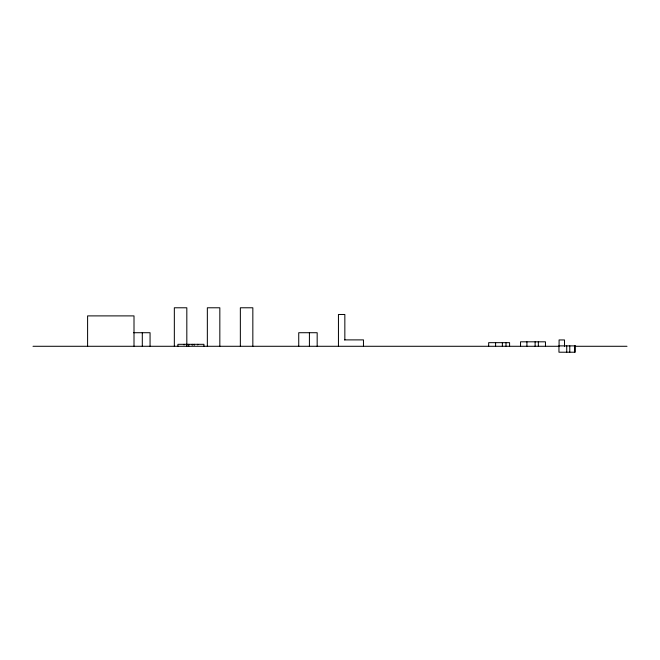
<?xml version="1.0" encoding="UTF-8"?>
<svg xmlns="http://www.w3.org/2000/svg" width="660" height="660" viewBox="0 0 660 660"><rect width="100%" height="100%" fill="white"/><g stroke="black" fill="none" stroke-linecap="round" stroke-linejoin="round"><path stroke-width="0.99" d="M133.559 332.714L150.059 332.714L150.059 346.286M344.454 339.892L363.462 339.892L363.462 346.286M33 346.286L558.938 346.286M574.406 346.286L627 346.286M574.67 345.889L574.67 352.217M569.778 345.889L569.778 352.217M566.734 345.889L566.734 352.217M564.49 346.286L564.49 339.95L559.078 339.95L559.078 346.286M545.473 346.286L545.473 341.814L520.534 341.814L520.534 346.286M538.345 341.814L538.345 346.286M535.12 341.814L535.12 346.286M526.919 341.814L526.919 346.286M509.586 346.286L509.586 342.664L488.664 342.664L488.664 346.286M505.997 342.664L505.997 346.286M502.367 342.664L502.367 346.286M495.594 342.664L495.594 346.286M344.842 339.892L344.842 314.482L338.448 314.482L338.448 346.286M317.171 346.286L317.171 332.714L298.733 332.714L298.733 346.286M309.416 332.714L309.416 346.286M252.838 346.286L252.838 307.783L240.355 307.783L240.355 346.286M219.829 346.286L219.829 307.783L207.347 307.783L207.347 346.286M203.923 346.286L203.923 344.314L177.911 344.314L177.911 346.286M197.81 344.314L197.81 344.974M194.197 344.314L194.197 345.296M192.192 344.314L192.192 345.296M188.768 344.314L188.768 346.286M186.821 345.296L186.821 307.783L174.339 307.783L174.339 346.286M186.772 344.314L186.772 346.286M184.033 344.314L184.033 344.974M142.304 332.714L142.304 346.286M134.005 346.286L134.005 315.892L87.599 315.892L87.599 346.286M575.19 345.889L558.954 345.889L558.954 352.217L575.19 352.217L575.19 345.889"/></g></svg>
